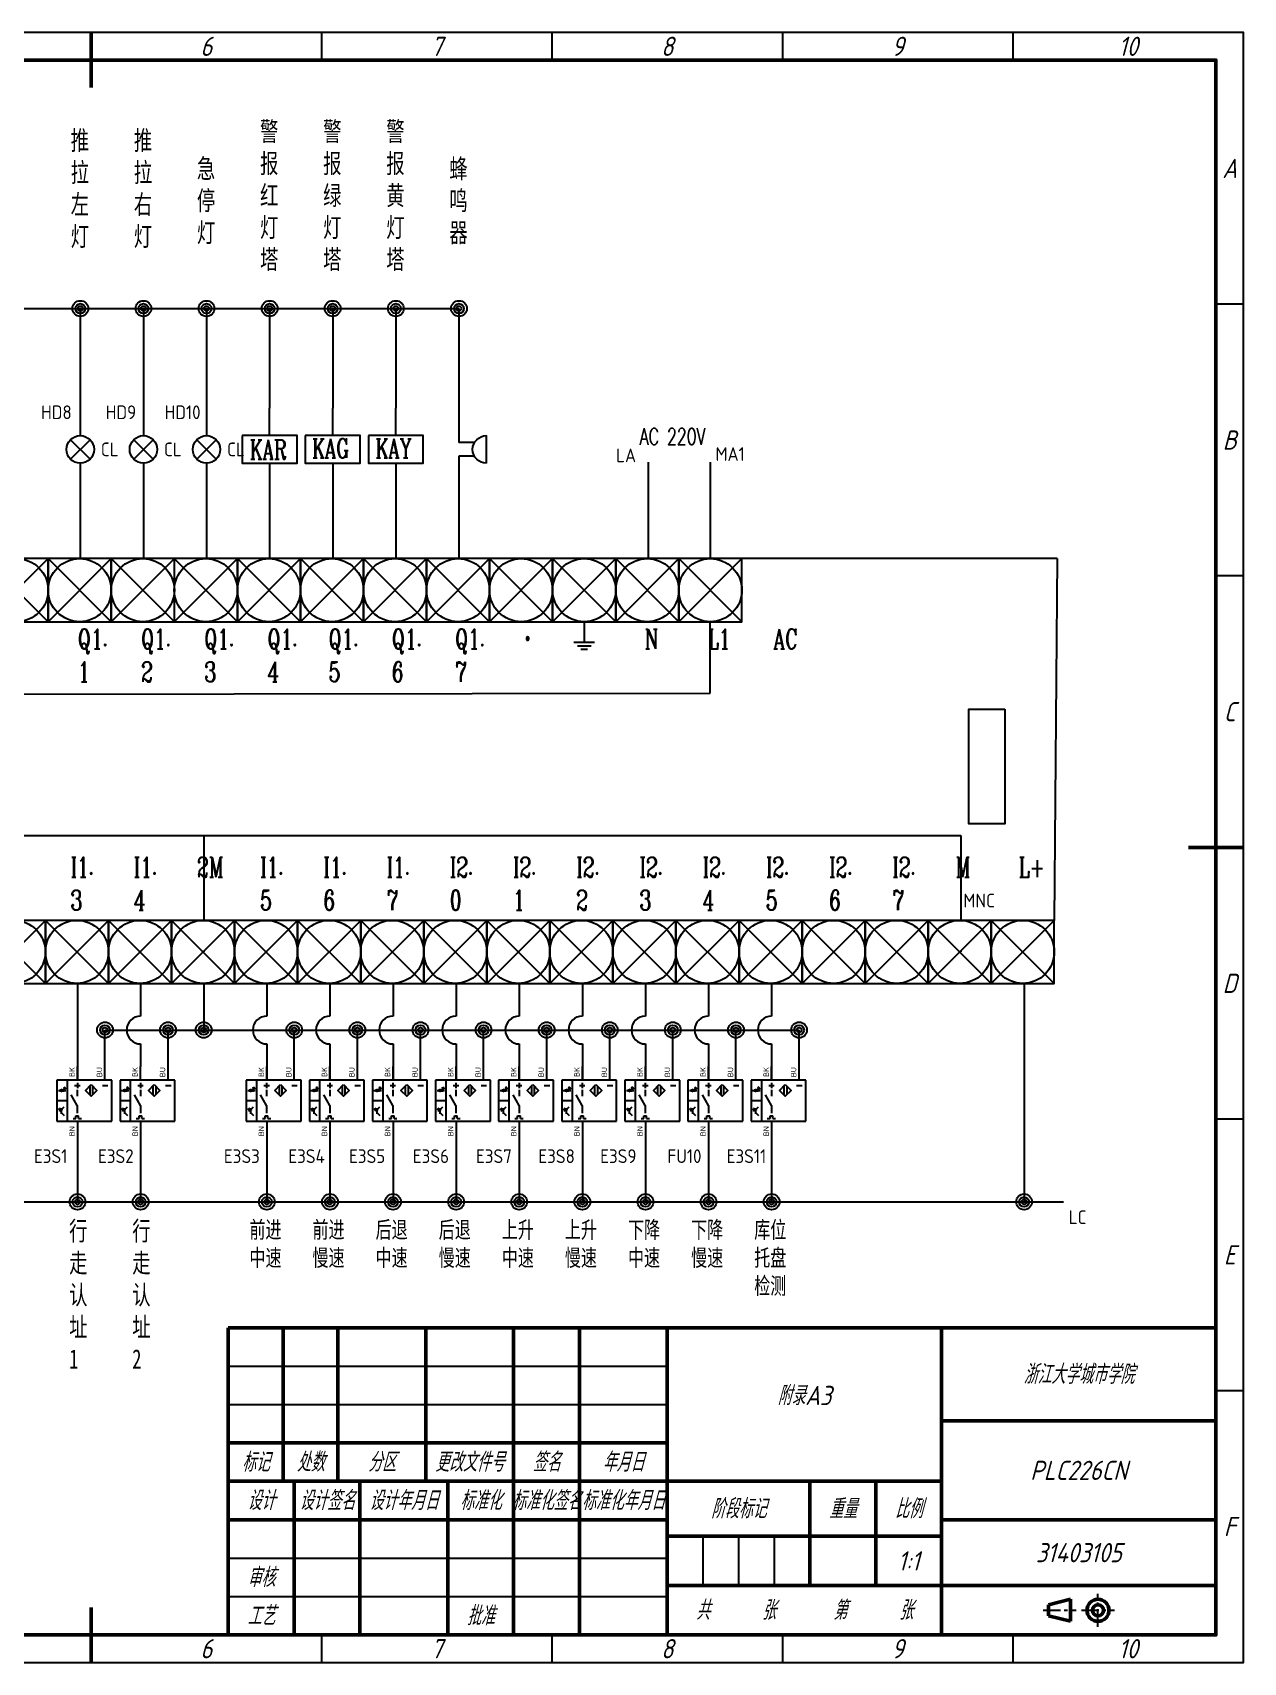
# Model space of a CAD drawing. Header units: millimetres. Extents: x -405 to 4399, y -1432 to 2273.
# Drawn here: x 716.3 to 937, y 439.5 to 736.5 of the extents above; entities that cross this region are included whole.
import ezdxf
from ezdxf.enums import TextEntityAlignment as Align

# ---------------------------------------------------------------- set-up
doc = ezdxf.new("R2010")
doc.units = ezdxf.units.MM
doc.linetypes.add('CENTER', pattern=[50.8, 31.75, -6.35, 6.35, -6.35])
doc.layers.get('0').update_dxf_attribs({"lineweight": 25})
for name, color, linetype in [('MISC', 2, 'Continuous'), ('SYMS', 7, 'Continuous'), ('TERMS', 4, 'Continuous'), ('YEL_14_THHN', 2, 'Continuous')]:
    doc.layers.add(name, color=color, linetype=linetype)
for name, color, linetype, lineweight in [('剖面线、重合断面轮廓线、表示平面的对角线、范围线及分界线、断裂处边界线', 4, 'Continuous', 25), ('剖面线、重合断面轮廓线、表示平面的对角线、范围线及分界线、断裂处边界线 @ 1', 4, 'Continuous', 25), ('文字', 254, 'Continuous', 25), ('表格图、流程图中主要表示线', 53, 'Continuous', 50), ('轴、对称中心、分度圆、孔系分布中心', 1, 'CENTER', 25), ('辅助线、网格线、投射线', 215, 'Continuous', 25)]:
    doc.layers.add(name, color=color, linetype=linetype, lineweight=lineweight)
doc.styles.add('GBeitc-35', font='gbeitc.shx', dxfattribs={"height": 3.5, "bigfont": 'gbcbig.shx'})
doc.styles.add('WD_IEC', font='ISOCP2.shx', dxfattribs={"width": 0.9, "height": 4, "bigfont": 'gbcbig.shx'})
doc.styles.add('字母', font='complex.shx', dxfattribs={"width": 0.7})
doc.styles.add('工程字', font='', dxfattribs={"width": 0.7})
doc.styles.get('工程字').set_extended_font_data('FangSong_GB2312')

# ---------------------------------------------------------------- blocks, each defined once
blk = doc.blocks.new('A3横向')
at = {"layer": '表格图、流程图中主要表示线'}
for p, q in [((210, 297), (210, 287)), ((420, 148.5), (410, 148.5)), ((210, 10), (210, 0))]:
    blk.add_line(p, q, dxfattribs=at)
blk.add_lwpolyline([(25, 292), (415, 292), (415, 5), (25, 5)], close=True, dxfattribs=at)
at = {"layer": '辅助线、网格线、投射线'}
for p, q in [((252, 297), (252, 292)), ((294, 297), (294, 292)), ((336, 297), (336, 292)), ((378, 297), (378, 292)), ((420, 247.5), (415, 247.5)), ((420, 198), (415, 198)), ((420, 99), (415, 99)), ((420, 49.5), (415, 49.5)), ((252, 5), (252, 0)), ((294, 5), (294, 0)), ((336, 5), (336, 0)), ((378, 5), (378, 0))]:
    blk.add_line(p, q, dxfattribs=at)
blk.add_lwpolyline([(0, 0), (420, 0), (420, 297), (0, 297)], close=True, dxfattribs=at)
at = {"layer": '文字', "char_height": 3.5, "attachment_point": 5, "style": 'GBeitc-35'}
for s, width, insert in [('6', 42, (231, 294.5)), ('7', 42, (273, 294.5)), ('8', 42, (315, 294.5)), ('9', 42, (357, 294.5)), ('10', 42, (399, 294.5)), ('A', 5, (417.5, 272.25)), ('B', 5, (417.5, 222.75)), ('C', 5, (417.5, 173.25)), ('D', 5, (417.5, 123.75)), ('E', 5, (417.5, 74.25)), ('F', 5, (417.5, 24.75)), ('6', 42, (231, 2.5)), ('7', 42, (273, 2.5)), ('8', 42, (315, 2.5)), ('9', 42, (357, 2.5)), ('10', 42, (399, 2.5))]:
    blk.add_mtext_dynamic_manual_height_columns(s, width=width, gutter_width=17.5, heights=[0], dxfattribs=dict(at, insert=insert))
at = {"layer": '文字', "style": 'GBeitc-35'}
blk.add_attdef('产品图号', text='', height=3.5, rotation=180, dxfattribs=at).set_placement((55, 286), align=Align.MIDDLE_CENTER)
blk = doc.blocks.new('WDDOT')
for radius in [0.72, 0.449, 0.223]:
    blk.add_circle((0, 0), radius)
blk = doc.blocks.new('*U126')
at = {"layer": '剖面线、重合断面轮廓线、表示平面的对角线、范围线及分界线、断裂处边界线'}
for p, q in [((-5.7456, 5.7456), (5.7456, -5.7456)), ((5.7456, 5.7456), (-5.7456, -5.7456))]:
    blk.add_line(p, q, dxfattribs=at)
blk.add_lwpolyline([(-5.7456, 5.7456), (-5.7456, -5.7456), (5.7456, -5.7456), (5.7456, 5.7456)], close=True, dxfattribs=at)
blk.add_circle((0, 0), 5.7456, dxfattribs=at)
blk = doc.blocks.new('*U127')
at = {"layer": '剖面线、重合断面轮廓线、表示平面的对角线、范围线及分界线、断裂处边界线', "color": 0, "linetype": 'ByBlock', "lineweight": -2, "transparency": 16777216}
for p in [(0, 0), (11.49, 0), (22.98, 0), (34.47, 0), (45.96, 0), (57.46, 0), (68.95, 0), (80.44, 0), (91.93, 0), (103.42, 0), (114.91, 0), (126.4, 0), (137.89, 0), (149.39, 0), (160.88, 0), (172.37, 0), (183.86, 0), (195.35, 0), (206.84, 0), (218.33, 0), (229.82, 0), (241.32, 0), (252.81, 0), (264.3, 0), (275.79, 0), (287.28, 0), (298.77, 0), (310.26, 0)]:
    blk.add_blockref('*U126', p, dxfattribs=at)
blk = doc.blocks.new('*U128')
at = {"layer": '剖面线、重合断面轮廓线、表示平面的对角线、范围线及分界线、断裂处边界线'}
for p, q in [((-5.7456, 5.7456), (5.7456, -5.7456)), ((5.7456, 5.7456), (-5.7456, -5.7456))]:
    blk.add_line(p, q, dxfattribs=at)
blk.add_lwpolyline([(-5.7456, 5.7456), (-5.7456, -5.7456), (5.7456, -5.7456), (5.7456, 5.7456)], close=True, dxfattribs=at)
blk.add_circle((0, 0), 5.7456, dxfattribs=at)
blk = doc.blocks.new('*U129')
at = {"layer": '剖面线、重合断面轮廓线、表示平面的对角线、范围线及分界线、断裂处边界线', "color": 0, "linetype": 'ByBlock', "lineweight": -2, "transparency": 16777216}
for p in [(0, 0), (11.49, 0), (22.98, 0), (34.47, 0), (45.96, 0), (57.46, 0), (68.95, 0), (80.44, 0), (91.93, 0), (103.42, 0), (114.91, 0), (126.4, 0), (137.89, 0), (149.39, 0), (160.88, 0), (172.37, 0), (183.86, 0), (195.35, 0), (206.84, 0), (218.33, 0), (229.82, 0), (241.32, 0), (252.81, 0)]:
    blk.add_blockref('*U128', p, dxfattribs=at)
blk = doc.blocks.new('VLT1C')
for p, q in [((0, 7.5), (0, 2.5)), ((-1.77, -1.77), (1.77, 1.77)), ((1.77, -1.77), (-1.77, 1.77)), ((0, -2.5), (0, -7.5))]:
    blk.add_line(p, q)
blk.add_circle((0, 0), 2.5)
at = {"style": 'WD_IEC'}
for tag, p in [('INST', (-5.5, 10.25)), ('LOC', (-5.5, 6.75)), ('TAG1', (-5.5, 3.25)), ('DESC1', (-5.5, -6.35)), ('DESC2', (-5.5, -9.85)), ('DESC3', (-5.5, -13.35))]:
    blk.add_attdef(tag, text='', height=2.5, dxfattribs=at).set_placement(p, align=Align.RIGHT)
blk.add_attdef('TERM01', text='', height=2, rotation=90, dxfattribs=at).set_placement((-1, 7.5), align=Align.RIGHT)
at = {"style": 'WD_IEC', "flags": 1}
for tag, p, height in [('X2TERM01', (0, 7.5), 0.32), ('X4LINK', (-3, 0), 0.32), ('X1LINK', (3, 0), 0.32), ('ASSYCODE', (1, -4), 1), ('FAMILY', (1, -5.5), 1), ('X8TERM02', (0, -7.5), 0.32), ('CATDESC', (1, -7), 1)]:
    blk.add_attdef(tag, p, '', height=height, dxfattribs=at)
at = {"style": 'WD_IEC', "flags": 9}
for tag, p in [('MFG', (-6, -0.25)), ('CAT', (-6, -2.75))]:
    blk.add_attdef(tag, text='', height=1.5, dxfattribs=at).set_placement(p, align=Align.RIGHT)
at = {"style": 'WD_IEC'}
blk.add_attdef('TERM02', (-1, -7.5), '', height=2, rotation=90, dxfattribs=at)
at = {"lineweight": 13, "style": 'WD_IEC'}
blk.add_attdef('COLOR', text='', height=2.5, dxfattribs=at).set_placement((3.75, 0), align=Align.MIDDLE_LEFT)
at = {"lineweight": 15, "style": 'WD_IEC'}
for tag, p in [('XREF', (-5.5, -18)), ('WDTAGALT', (-5.5, -21))]:
    blk.add_attdef(tag, text='', height=2.5, dxfattribs=at).set_placement(p, align=Align.RIGHT)
blk = doc.blocks.new('VAN1Z')
for p, q in [((-10, -5), (-10, 5)), ((-5.67, 2.5), (0, 2.5)), ((-5.67, -2.5), (0, -2.5))]:
    blk.add_line(p, q)
blk.add_arc((-10, 0), 5, 270, 90)
at = {"style": 'WD_IEC'}
for tag, height, p in [('INST', 2.5, (-11.5, 11.5)), ('TAG1', 2.5, (-11.5, 4.5)), ('LOC', 2.5, (-11.5, 8)), ('TERM02', 2, (0, -1.5)), ('TERM01', 2, (0, 3.5)), ('DESC1', 2.5, (-11.5, -6.85)), ('DESC3', 2.5, (-11.5, -13.85)), ('DESC2', 2.5, (-11.5, -10.35)), ('XREF', 2.5, (-11.5, -18.85))]:
    blk.add_attdef(tag, text='', height=height, dxfattribs=at).set_placement(p, align=Align.RIGHT)
at = {"style": 'WD_IEC', "flags": 9}
for tag, p in [('MFG', (-11, 1)), ('CAT', (-11, -1.5))]:
    blk.add_attdef(tag, text='', height=1.5, dxfattribs=at).set_placement(p, align=Align.RIGHT)
at = {"style": 'WD_IEC', "flags": 1}
for tag, p, height in [('X2TERM01', (0, 2.5), 0.32), ('ASSYCODE', (-4, -4), 1), ('FAMILY', (-4, -5.5), 1), ('X8TERM02', (0, -2.5), 0.32), ('CATDESC', (-4, -7), 1)]:
    blk.add_attdef(tag, p, '', height=height, dxfattribs=at)
blk = doc.blocks.new('VCR1')
for p, q in [((0, 2.5), (0, 7.5)), ((0, -2.5), (0, -7.5))]:
    blk.add_line(p, q)
blk.add_lwpolyline([(-5, 2.5), (-5, -2.5), (5, -2.5), (5, 2.5)], close=True)
at = {"style": 'WD_IEC'}
for tag, p in [('INST', (-5.25, 11.5)), ('LOC', (-5.25, 8)), ('TAG1', (3.44, -1.17)), ('DESC1', (-5.25, -6.85)), ('DESC2', (-5.25, -10.35)), ('DESC3', (-5.25, -13.85))]:
    blk.add_attdef(tag, text='', height=2.5, dxfattribs=at).set_placement(p, align=Align.RIGHT)
blk.add_attdef('TERM01', text='', height=2, rotation=90, dxfattribs=at).set_placement((-1, 7.5), align=Align.RIGHT)
at = {"style": 'WD_IEC', "flags": 1}
for tag, p, height in [('X2TERM01', (0, 7.5), 0.32), ('X4LINK', (-5, 0), 0.32), ('X1LINK', (5, 0), 0.32), ('ASSYCODE', (1, -4), 1), ('FAMILY', (1, -5.5), 1), ('X8TERM02', (0, -7.5), 0.32), ('CATDESC', (1, -7), 1)]:
    blk.add_attdef(tag, p, '', height=height, dxfattribs=at)
at = {"style": 'WD_IEC', "flags": 9}
for tag, p in [('MFG', (-6, 1)), ('CAT', (-6, -1.5))]:
    blk.add_attdef(tag, text='', height=1.5, dxfattribs=at).set_placement(p, align=Align.RIGHT)
at = {"style": 'WD_IEC'}
blk.add_attdef('TERM02', (-1, -7.5), '', height=2, rotation=90, dxfattribs=at)
at = {"lineweight": 9, "style": 'WD_IEC'}
for tag, p in [('NO', (-5.5, -16.5)), ('NC', (-5.5, -20))]:
    blk.add_attdef(tag, text='', height=2.5, dxfattribs=at).set_placement(p, align=Align.TOP_RIGHT)
for tag, p in [('XREFNO', (-4, -16.5)), ('XREFNC', (-4, -20))]:
    blk.add_attdef(tag, text='', height=2.5, dxfattribs=at).set_placement(p, align=Align.TOP_LEFT)
blk = doc.blocks.new('VPE11B24')
for p, q in [((0, 7.5), (0, 12.5)), ((10, 7.5), (10, 12.5)), ((2.5, 7.5), (-7.5, 7.5)), ((-7.5, 7.5), (-7.5, -7.5)), ((-3.75, 7.5), (-3.75, -7.5)), ((-0.06, 6.49), (-0.06, 4.49)), ((12.5, 7.5), (2.5, 7.5)), ((12.5, -7.5), (12.5, 7.5)), ((-6.94, 3.72), (-4.24, 3.72)), ((-6.04, 4.17), (-5.14, 3.72)), ((-6.04, 3.26), (-6.04, 4.17)), ((-5.14, 3.72), (-6.04, 3.26)), ((-4.92, 4.61), (-5.25, 4.27)), ((-5.14, 3.26), (-5.14, 4.17)), ((-4.58, 4.94), (-5.03, 4.72)), ((-5.03, 4.72), (-4.81, 4.5)), ((-4.58, 4.27), (-4.92, 3.94)), ((-4.81, 4.5), (-4.58, 4.94)), ((-4.25, 4.61), (-4.69, 4.38)), ((-4.69, 4.38), (-4.47, 4.16)), ((-4.47, 4.16), (-4.25, 4.61)), ((-0.07, -1.81), (-2.26, 2.13)), ((-1.06, 5.49), (0.94, 5.49)), ((-0.07, 3.92), (-0.07, 1.69)), ((4.45, 5.31), (4.45, 2.18)), ((5.49, 5.31), (5.49, 2.18)), ((9.09, 5.49), (11.09, 5.49)), ((-7.5, 0), (-3.75, 0)), ((-6.57, -3.37), (-6.91, -3.03)), ((-6.46, -3.26), (-6.69, -3.48)), ((-6.69, -3.48), (-6.24, -3.7)), ((-6.24, -3.03), (-6.57, -2.7)), ((-6.24, -3.7), (-6.46, -3.26)), ((-6.13, -2.92), (-6.35, -3.14)), ((-6.35, -3.14), (-5.9, -3.37)), ((-5.9, -3.37), (-6.13, -2.92)), ((-5.91, -3.36), (-4.81, -2.27)), ((-5.91, -2.8), (-5.91, -4.77)), ((-5.68, -2.92), (-5.91, -3.36)), ((-5.91, -3.36), (-5.46, -3.14)), ((-5.91, -4.29), (-4.81, -5.38)), ((-0.58, -6.56), (-0.58, -5.56)), ((-0.58, -5.56), (0.42, -5.56)), ((-0.07, -1.81), (-0.07, -4.53)), ((0.42, -6.56), (0.42, -5.56)), ((-7.5, -7.5), (12.5, -7.5)), ((-1.58, -6.56), (-0.58, -6.56)), ((0, -7.5), (0, -12.5)), ((0.42, -6.56), (1.42, -6.56))]:
    blk.add_line(p, q)
blk.add_lwpolyline([(4.97, 5.83), (7.06, 3.74), (4.97, 1.65), (2.88, 3.74)], close=True)
for points in [[(-5.03, 4.72), (-4.81, 4.5), (-4.58, 4.94)], [(-4.69, 4.38), (-4.47, 4.16), (-4.25, 4.61)], [(-6.46, -3.26), (-6.69, -3.48), (-6.24, -3.7)], [(-6.13, -2.92), (-6.35, -3.14), (-5.9, -3.37)], [(-5.46, -3.14), (-5.68, -2.92), (-5.91, -3.36)]]:
    blk.add_solid(points)
at = {"style": 'WD_IEC'}
for tag, height, p in [('INST', 2.7, (-9.25, 12)), ('LOC', 2.7, (-9.25, 8)), ('XREF', 2.5, (-9.25, -1.35)), ('TAG1', 2.5, (-9.25, 3.25)), ('DESC1', 2.7, (-9.25, -5.2)), ('DESC3', 2.7, (-9.25, -13.2)), ('DESC2', 2.7, (-9.25, -9.2))]:
    blk.add_attdef(tag, text='', height=height, dxfattribs=at).set_placement(p, align=Align.RIGHT)
for tag, p in [('TERM01', (-1, 12.23)), ('TERM02', (9, 12.23))]:
    blk.add_attdef(tag, text='', height=2, rotation=90, dxfattribs=at).set_placement(p, align=Align.RIGHT)
at = {"style": 'WD_IEC', "flags": 1}
for tag, p, height in [('X2TERM01', (0, 12.5), 0.32), ('X2TERM02', (10, 12.5), 0.32), ('MFG', (13.32, 6.13), 1.5), ('X4LINK', (-7.5, 0), 0.32), ('X1LINK', (12.5, 0), 0.32), ('CAT', (13.32, 3.63), 1.5), ('ASSYCODE', (13.5, -4.57), 1), ('FAMILY', (13.5, -6.07), 1), ('CATDESC', (13.5, -7.57), 1), ('X8TERM03', (0, -12.5), 0.32)]:
    blk.add_attdef(tag, p, '', height=height, dxfattribs=at)
at = {"style": 'WD_IEC'}
blk.add_attdef('TERM03', (-1, -12.96), '', height=2, rotation=90, dxfattribs=at)
blk = doc.blocks.new('*U143')
at = {"layer": 'YEL_14_THHN'}
blk.add_line((0, -3.31), (0, 3.31), dxfattribs=at)
blk = doc.blocks.new('*U144')
at = {"layer": '剖面线、重合断面轮廓线、表示平面的对角线、范围线及分界线、断裂处边界线', "color": 0, "linetype": 'ByBlock', "lineweight": -2, "transparency": 16777216}
for p in [(-11.5, 0), (0, 0)]:
    blk.add_blockref('*U143', p, dxfattribs=at)

msp = doc.modelspace()

# ---------------------------------------------------------------- linework, layer by layer
for p, q in [((816.87, 629.15), (816.87, 625.4)), ((814.99, 625.4), (818.74, 625.4)), ((815.62, 624.78), (818.12, 624.78)), ((816.24, 624.15), (817.49, 624.15))]:
    msp.add_line(p, q)
at = {"layer": 'YEL_14_THHN'}
for p, q in [((598.54, 686.21), (794.04, 686.21)), ((725.04, 686.21), (725.04, 668.05)), ((736.54, 686.21), (736.54, 668.05)), ((748.04, 686.21), (748.04, 668.05)), ((759.54, 686.21), (759.54, 668.05)), ((771.04, 686.21), (771.04, 668.05)), ((782.54, 686.21), (782.54, 668.05)), ((794.04, 686.21), (794.04, 661.8)), ((794.04, 659.3), (794.04, 640.64)), ((828.54, 658.21), (828.54, 640.64)), ((839.85, 658.21), (839.85, 640.64)), ((725.04, 653.05), (725.04, 640.64)), ((736.54, 653.05), (736.54, 640.64)), ((748.04, 653.05), (748.04, 640.64)), ((759.54, 653.05), (759.54, 640.64)), ((771.04, 653.05), (771.04, 640.64)), ((782.54, 653.05), (782.54, 640.64)), ((839.85, 616.1), (839.85, 629.15)), ((587.04, 615.8), (839.85, 616.1)), ((586.53, 590.18), (885.53, 590.18)), ((747.53, 590.18), (747.53, 574.72)), ((885.53, 590.18), (885.53, 574.72)), ((747.53, 569.1), (747.53, 568.98)), ((885.53, 569.21), (885.53, 568.98)), ((724.53, 563.23), (724.53, 545.62)), ((736.03, 563.23), (736.03, 557.28)), ((747.53, 563.23), (747.53, 554.74)), ((759.03, 563.23), (759.03, 557.28)), ((770.53, 563.23), (770.53, 557.28)), ((782.03, 563.23), (782.03, 557.28)), ((793.53, 563.23), (793.53, 557.28)), ((805.03, 563.23), (805.03, 557.28)), ((816.53, 563.23), (816.53, 557.28)), ((828.03, 563.23), (828.03, 557.28)), ((839.53, 563.23), (839.53, 557.28)), ((851.03, 563.23), (851.03, 557.28)), ((897.03, 563.23), (897.03, 523.42)), ((729.53, 554.74), (856.03, 554.74)), ((764.03, 548.12), (764.03, 554.74)), ((775.53, 548.12), (775.53, 554.74)), ((787.03, 548.12), (787.03, 554.74)), ((798.53, 548.12), (798.53, 554.74)), ((810.03, 548.12), (810.03, 554.74)), ((821.53, 548.12), (821.53, 554.74)), ((833.03, 548.12), (833.03, 554.74)), ((844.53, 548.12), (844.53, 554.74)), ((856.03, 548.12), (856.03, 554.74)), ((856.03, 548.18), (856.03, 554.74)), ((856.03, 548.25), (856.03, 554.74)), ((736.03, 552.2), (736.03, 548.12)), ((759.03, 552.2), (759.03, 545.62)), ((770.53, 552.2), (770.53, 545.62)), ((782.03, 552.2), (782.03, 545.62)), ((793.53, 552.2), (793.53, 545.62)), ((805.03, 552.2), (805.03, 545.62)), ((816.53, 552.2), (816.53, 545.62)), ((828.03, 552.2), (828.03, 545.62)), ((839.53, 552.2), (839.53, 545.62)), ((851.03, 552.2), (851.03, 545.62)), ((724.53, 538.12), (724.53, 523.42)), ((759.03, 538.12), (759.03, 523.42)), ((770.53, 538.12), (770.53, 523.42)), ((782.03, 538.12), (782.03, 523.42)), ((793.53, 538.12), (793.53, 523.42)), ((805.03, 538.12), (805.03, 523.42)), ((816.53, 538.12), (816.53, 523.42)), ((828.03, 538.12), (828.03, 523.42)), ((839.53, 538.12), (839.53, 523.42)), ((851.03, 538.12), (851.03, 523.42)), ((736.03, 535.62), (736.03, 523.42)), ((598.03, 523.42), (904.2, 523.42))]:
    msp.add_line(p, q, dxfattribs=at)
for centre in [(736.03, 554.74), (759.03, 554.74), (770.53, 554.74), (782.03, 554.74), (793.53, 554.74), (805.03, 554.74), (816.53, 554.74), (828.03, 554.74), (839.53, 554.74), (851.03, 554.74)]:
    msp.add_arc(centre, 2.54, 90, 270, dxfattribs=at)
at = {"layer": '剖面线、重合断面轮廓线、表示平面的对角线、范围线及分界线、断裂处边界线'}
for q in [(845.6, 640.64), (902.54, 574.72)]:
    msp.add_line((903.05, 640.64), q, dxfattribs=at)
at = {"layer": '剖面线、重合断面轮廓线、表示平面的对角线、范围线及分界线、断裂处边界线', "color": 3}
msp.add_lwpolyline([(893.5, 613.18), (893.51, 592.3), (886.97, 592.3), (886.95, 613.18)], close=True, dxfattribs=at)
at = {"layer": '表格图、流程图中主要表示线'}
for p, q in [((752, 444.5), (752, 500.5)), ((752, 500.5), (932, 500.5)), ((762, 500.5), (762, 472.5)), ((772, 500.5), (772, 472.5)), ((788, 500.5), (788, 472.5)), ((804, 500.5), (804, 444.5)), ((816, 444.5), (816, 500.5)), ((832, 500.5), (832, 444.5)), ((882, 444.5), (882, 500.5)), ((932, 483.5), (882, 483.5)), ((752, 479.5), (832, 479.5)), ((752, 472.5), (882, 472.5)), ((764, 444.5), (764, 472.5)), ((776, 444.5), (776, 472.5)), ((792, 472.5), (792, 444.5)), ((858, 453.5), (858, 472.5)), ((870, 453.5), (870, 472.5)), ((752, 465.5), (832, 465.5)), ((932, 465.5), (882, 465.5)), ((882, 462.5), (832, 462.5)), ((932, 453.5), (832, 453.5)), ((901.5, 450), (905.5, 451)), ((901.5, 448), (901.5, 450)), ((905.5, 451), (905.5, 447)), ((901.5, 448), (905.5, 447))]:
    msp.add_line(p, q, dxfattribs=at)
for radius in [2, 1]:
    msp.add_circle((910.5, 449), radius, dxfattribs=at)
at = {"layer": '轴、对称中心、分度圆、孔系分布中心', "ltscale": 0.1}
for p, q in [((910.5, 446), (910.5, 452)), ((900.5, 449), (906.5, 449)), ((907.5, 449), (913.5, 449))]:
    msp.add_line(p, q, dxfattribs=at)
at = {"layer": '辅助线、网格线、投射线'}
for p, q in [((752, 493.5), (832, 493.5)), ((752, 486.5), (832, 486.5)), ((838.5, 462.5), (838.5, 453.5)), ((845, 462.5), (845, 453.5)), ((851.5, 462.5), (851.5, 453.5)), ((752, 458.5), (832, 458.5)), ((752, 451.5), (832, 451.5))]:
    msp.add_line(p, q, dxfattribs=at)

# ---------------------------------------------------------------- block references
at = {"layer": 'SYMS'}
for name, p, xscale, yscale, zscale in [('WDDOT', (725.04, 686.21), 2, 2, 2), ('WDDOT', (736.54, 686.21), 2, 2, 2), ('WDDOT', (748.04, 686.21), 2, 2, 2), ('WDDOT', (759.54, 686.21), 2, 2, 2), ('WDDOT', (771.04, 686.21), 2, 2, 2), ('WDDOT', (782.54, 686.21), 2, 2, 2), ('WDDOT', (794.04, 686.21), 2, 2, 2), ('VAN1Z', (794.04, 660.55), -0.5, 0.5, 0.5), ('WDDOT', (729.53, 554.74), 2, 2, 2), ('WDDOT', (741.03, 554.74), 2, 2, 2), ('WDDOT', (747.53, 554.74), 2, 2, 2), ('WDDOT', (764.03, 554.74), 2, 2, 2), ('WDDOT', (775.53, 554.74), 2, 2, 2), ('WDDOT', (787.03, 554.74), 2, 2, 2), ('WDDOT', (798.53, 554.74), 2, 2, 2), ('WDDOT', (810.03, 554.74), 2, 2, 2), ('WDDOT', (821.53, 554.74), 2, 2, 2), ('WDDOT', (833.03, 554.74), 2, 2, 2), ('WDDOT', (844.53, 554.74), 2, 2, 2), ('WDDOT', (856.03, 554.74), 2, 2, 2), ('WDDOT', (724.53, 523.42), 2, 2, 2), ('WDDOT', (736.03, 523.42), 2, 2, 2), ('WDDOT', (759.03, 523.42), 2, 2, 2), ('WDDOT', (770.53, 523.42), 2, 2, 2), ('WDDOT', (782.03, 523.42), 2, 2, 2), ('WDDOT', (793.53, 523.42), 2, 2, 2), ('WDDOT', (805.03, 523.42), 2, 2, 2), ('WDDOT', (816.53, 523.42), 2, 2, 2), ('WDDOT', (828.03, 523.42), 2, 2, 2), ('WDDOT', (839.53, 523.42), 2, 2, 2), ('WDDOT', (851.03, 523.42), 2, 2, 2), ('WDDOT', (897.03, 523.42), 2, 2, 2)]:
    msp.add_blockref(name, p, dxfattribs=dict(at, xscale=xscale, yscale=yscale, zscale=zscale))
ref = msp.add_blockref('VLT1C', (725.04, 660.55), dxfattribs=at)
ref.add_attrib('COLOR', 'CL', dxfattribs={"layer": 'MISC', "lineweight": 13, "height": 2.5, "style": 'WD_IEC'}).set_placement((728.79, 660.55), align=Align.MIDDLE_LEFT)
ref = msp.add_blockref('VLT1C', (736.54, 660.55), dxfattribs=at)
ref.add_attrib('COLOR', 'CL', dxfattribs={"layer": 'MISC', "lineweight": 13, "height": 2.5, "style": 'WD_IEC'}).set_placement((740.29, 660.55), align=Align.MIDDLE_LEFT)
ref = msp.add_blockref('VLT1C', (748.04, 660.55), dxfattribs=at)
ref.add_attrib('COLOR', 'CL', dxfattribs={"layer": 'MISC', "lineweight": 13, "height": 2.5, "style": 'WD_IEC'}).set_placement((751.79, 660.55), align=Align.MIDDLE_LEFT)
for p in [(759.54, 660.55), (771.04, 660.55), (782.54, 660.55)]:
    msp.add_blockref('VCR1', p, dxfattribs=at)
ref = msp.add_blockref('VPE11B24', (724.53, 541.87), dxfattribs=dict(at, xscale=0.5, yscale=0.5, zscale=0.5))
ref.add_attrib('TERM02', 'BU', dxfattribs={"layer": 'TERMS', "height": 1, "rotation": 90, "style": 'WD_IEC'}).set_placement((729.03, 547.98), align=Align.RIGHT)
ref.add_attrib('TERM01', 'BK', dxfattribs={"layer": 'TERMS', "height": 1, "rotation": 90, "style": 'WD_IEC'}).set_placement((724.03, 547.98), align=Align.RIGHT)
ref.add_attrib('TERM03', 'BN', (724.03, 535.39), dxfattribs={"layer": 'TERMS', "height": 1, "rotation": 90, "style": 'WD_IEC'})
ref = msp.add_blockref('VPE11B24', (736.03, 541.87), dxfattribs=dict(at, xscale=0.5, yscale=0.5, zscale=0.5))
ref.add_attrib('TERM02', 'BU', dxfattribs={"layer": 'TERMS', "height": 1, "rotation": 90, "style": 'WD_IEC'}).set_placement((740.53, 547.98), align=Align.RIGHT)
ref.add_attrib('TERM01', 'BK', dxfattribs={"layer": 'TERMS', "height": 1, "rotation": 90, "style": 'WD_IEC'}).set_placement((735.53, 547.98), align=Align.RIGHT)
ref.add_attrib('TERM03', 'BN', (735.53, 535.39), dxfattribs={"layer": 'TERMS', "height": 1, "rotation": 90, "style": 'WD_IEC'})
ref = msp.add_blockref('VPE11B24', (759.03, 541.87), dxfattribs=dict(at, xscale=0.5, yscale=0.5, zscale=0.5))
ref.add_attrib('TERM02', 'BU', dxfattribs={"layer": 'TERMS', "height": 1, "rotation": 90, "style": 'WD_IEC'}).set_placement((763.53, 547.98), align=Align.RIGHT)
ref.add_attrib('TERM01', 'BK', dxfattribs={"layer": 'TERMS', "height": 1, "rotation": 90, "style": 'WD_IEC'}).set_placement((758.53, 547.98), align=Align.RIGHT)
ref.add_attrib('TERM03', 'BN', (758.53, 535.39), dxfattribs={"layer": 'TERMS', "height": 1, "rotation": 90, "style": 'WD_IEC'})
ref = msp.add_blockref('VPE11B24', (770.53, 541.87), dxfattribs=dict(at, xscale=0.5, yscale=0.5, zscale=0.5))
ref.add_attrib('TERM02', 'BU', dxfattribs={"layer": 'TERMS', "height": 1, "rotation": 90, "style": 'WD_IEC'}).set_placement((775.03, 547.98), align=Align.RIGHT)
ref.add_attrib('TERM01', 'BK', dxfattribs={"layer": 'TERMS', "height": 1, "rotation": 90, "style": 'WD_IEC'}).set_placement((770.03, 547.98), align=Align.RIGHT)
ref.add_attrib('TERM03', 'BN', (770.03, 535.39), dxfattribs={"layer": 'TERMS', "height": 1, "rotation": 90, "style": 'WD_IEC'})
ref = msp.add_blockref('VPE11B24', (782.03, 541.87), dxfattribs=dict(at, xscale=0.5, yscale=0.5, zscale=0.5))
ref.add_attrib('TERM02', 'BU', dxfattribs={"layer": 'TERMS', "height": 1, "rotation": 90, "style": 'WD_IEC'}).set_placement((786.53, 547.98), align=Align.RIGHT)
ref.add_attrib('TERM01', 'BK', dxfattribs={"layer": 'TERMS', "height": 1, "rotation": 90, "style": 'WD_IEC'}).set_placement((781.53, 547.98), align=Align.RIGHT)
ref.add_attrib('TERM03', 'BN', (781.53, 535.39), dxfattribs={"layer": 'TERMS', "height": 1, "rotation": 90, "style": 'WD_IEC'})
ref = msp.add_blockref('VPE11B24', (793.53, 541.87), dxfattribs=dict(at, xscale=0.5, yscale=0.5, zscale=0.5))
ref.add_attrib('TERM02', 'BU', dxfattribs={"layer": 'TERMS', "height": 1, "rotation": 90, "style": 'WD_IEC'}).set_placement((798.03, 547.98), align=Align.RIGHT)
ref.add_attrib('TERM01', 'BK', dxfattribs={"layer": 'TERMS', "height": 1, "rotation": 90, "style": 'WD_IEC'}).set_placement((793.03, 547.98), align=Align.RIGHT)
ref.add_attrib('TERM03', 'BN', (793.03, 535.39), dxfattribs={"layer": 'TERMS', "height": 1, "rotation": 90, "style": 'WD_IEC'})
ref = msp.add_blockref('VPE11B24', (805.03, 541.87), dxfattribs=dict(at, xscale=0.5, yscale=0.5, zscale=0.5))
ref.add_attrib('TERM02', 'BU', dxfattribs={"layer": 'TERMS', "height": 1, "rotation": 90, "style": 'WD_IEC'}).set_placement((809.53, 547.98), align=Align.RIGHT)
ref.add_attrib('TERM01', 'BK', dxfattribs={"layer": 'TERMS', "height": 1, "rotation": 90, "style": 'WD_IEC'}).set_placement((804.53, 547.98), align=Align.RIGHT)
ref.add_attrib('TERM03', 'BN', (804.53, 535.39), dxfattribs={"layer": 'TERMS', "height": 1, "rotation": 90, "style": 'WD_IEC'})
ref = msp.add_blockref('VPE11B24', (816.53, 541.87), dxfattribs=dict(at, xscale=0.5, yscale=0.5, zscale=0.5))
ref.add_attrib('TERM02', 'BU', dxfattribs={"layer": 'TERMS', "height": 1, "rotation": 90, "style": 'WD_IEC'}).set_placement((821.03, 547.98), align=Align.RIGHT)
ref.add_attrib('TERM01', 'BK', dxfattribs={"layer": 'TERMS', "height": 1, "rotation": 90, "style": 'WD_IEC'}).set_placement((816.03, 547.98), align=Align.RIGHT)
ref.add_attrib('TERM03', 'BN', (816.03, 535.39), dxfattribs={"layer": 'TERMS', "height": 1, "rotation": 90, "style": 'WD_IEC'})
ref = msp.add_blockref('VPE11B24', (828.03, 541.87), dxfattribs=dict(at, xscale=0.5, yscale=0.5, zscale=0.5))
ref.add_attrib('TERM02', 'BU', dxfattribs={"layer": 'TERMS', "height": 1, "rotation": 90, "style": 'WD_IEC'}).set_placement((832.53, 547.98), align=Align.RIGHT)
ref.add_attrib('TERM01', 'BK', dxfattribs={"layer": 'TERMS', "height": 1, "rotation": 90, "style": 'WD_IEC'}).set_placement((827.53, 547.98), align=Align.RIGHT)
ref.add_attrib('TERM03', 'BN', (827.53, 535.39), dxfattribs={"layer": 'TERMS', "height": 1, "rotation": 90, "style": 'WD_IEC'})
ref = msp.add_blockref('VPE11B24', (839.53, 541.87), dxfattribs=dict(at, xscale=0.5, yscale=0.5, zscale=0.5))
ref.add_attrib('TERM02', 'BU', dxfattribs={"layer": 'TERMS', "height": 1, "rotation": 90, "style": 'WD_IEC'}).set_placement((844.03, 547.98), align=Align.RIGHT)
ref.add_attrib('TERM01', 'BK', dxfattribs={"layer": 'TERMS', "height": 1, "rotation": 90, "style": 'WD_IEC'}).set_placement((839.03, 547.98), align=Align.RIGHT)
ref.add_attrib('TERM03', 'BN', (839.03, 535.39), dxfattribs={"layer": 'TERMS', "height": 1, "rotation": 90, "style": 'WD_IEC'})
ref = msp.add_blockref('VPE11B24', (851.03, 541.87), dxfattribs=dict(at, xscale=0.5, yscale=0.5, zscale=0.5))
ref.add_attrib('TERM02', 'BU', dxfattribs={"layer": 'TERMS', "height": 1, "rotation": 90, "style": 'WD_IEC'}).set_placement((855.53, 547.98), align=Align.RIGHT)
ref.add_attrib('TERM01', 'BK', dxfattribs={"layer": 'TERMS', "height": 1, "rotation": 90, "style": 'WD_IEC'}).set_placement((850.53, 547.98), align=Align.RIGHT)
ref.add_attrib('TERM03', 'BN', (850.53, 535.39), dxfattribs={"layer": 'TERMS', "height": 1, "rotation": 90, "style": 'WD_IEC'})
at = {"layer": '剖面线、重合断面轮廓线、表示平面的对角线、范围线及分界线、断裂处边界线'}
for name, p in [('A3横向', (517, 439.5)), ('*U129', (587.04, 634.9)), ('*U127', (586.53, 568.98)), ('*U144', (741.03, 551.43))]:
    msp.add_blockref(name, p, dxfattribs=at)

# ---------------------------------------------------------------- texts
at = {"color": 61, "true_color": 0xdbf566, "style": 'WD_IEC'}
for tag, p in [('HD8', (723.48, 666.06)), ('HD9', (735.22, 666.06)), ('HD10', (746.96, 666.06)), ('LA', (826.32, 658.21)), ('MA1', (846.13, 658.45)), ('MNC', (891.71, 577.08)), ('E3S1', (722.68, 530.5)), ('E3S2', (734.76, 530.5)), ('E3S3', (757.75, 530.5)), ('E3S4', (769.6, 530.5)), ('E3S5', (780.61, 530.5)), ('E3S6', (792.23, 530.5)), ('E3S7', (803.68, 530.5)), ('E3S8', (815.17, 530.5)), ('E3S9', (826.4, 530.5)), ('FU10', (838.24, 530.5)), ('E3S11', (850.04, 530.5)), ('LC', (908.4, 519.37))]:
    msp.add_attdef(tag, text='F', height=2.5, dxfattribs=at).set_placement(p, align=Align.RIGHT)
at = {"layer": '剖面线、重合断面轮廓线、表示平面的对角线、范围线及分界线、断裂处边界线', "char_height": 3.5, "attachment_point": 1, "style": '字母'}
for s, insert in [('KAG', (767.25, 662.5)), ('KAY', (778.82, 662.5)), ('KAR', (755.9, 662.29))]:
    msp.add_mtext_dynamic_manual_height_columns(s, width=9.1446, gutter_width=17.5, heights=[0], dxfattribs=dict(at, insert=insert))
at = {"layer": '剖面线、重合断面轮廓线、表示平面的对角线、范围线及分界线、断裂处边界线 @ 1', "attachment_point": 1}
for s, width, insert, char_height, style in [('{\\fSimSun|b0|i0|c134|p2;推拉左\\P灯}', 4.5131, (723.29, 718.62), 3.5, '工程字'), ('{\\fSimSun|b0|i0|c134|p2;推拉右灯}', 4.5131, (734.79, 718.62), 3.5, '工程字'), ('{\\fSimSun|b0|i0|c134|p2;警报红灯塔}', 4.5131, (757.79, 720.25), 3.5, '工程字'), ('{\\fSimSun|b0|i0|c134|p2;警报绿灯塔}', 4.5131, (769.29, 720.25), 3.5, '工程字'), ('{\\fSimSun|b0|i0|c134|p2;警报黄灯塔}', 4.5131, (780.79, 720.25), 3.5, '工程字'), ('{\\fSimSun|b0|i0|c134|p2;急停灯}', 4.5131, (746.29, 713.48), 3.5, '工程字'), ('{\\fSimSun|b0|i0|c134|p2;蜂鸣器}', 4.5131, (792.29, 713.48), 3.5, '工程字'), ('AC 220V', 16.9766, (827, 664.4), 3, '字母'), ('Q1.  1', 2.5, (724.59, 627.81), 3.6, '字母'), ('Q1.  2', 2.5, (736.11, 627.81), 3.6, '字母'), ('Q1.  3', 2.5, (747.63, 627.81), 3.6, '字母'), ('Q1.  4', 2.5, (759.15, 627.81), 3.6, '字母'), ('Q1.  5', 2.5, (770.29, 627.81), 3.6, '字母'), ('Q1.  6', 2.5, (781.81, 627.81), 3.6, '字母'), ('Q1.  7', 2.5, (793.33, 627.81), 3.6, '字母'), ('N', 2.5, (827.89, 627.81), 3.6, '字母'), ('L1', 2.5, (839.41, 627.81), 3.6, '字母'), ('AC', 2.5, (851.31, 627.81), 3.6, '字母'), ('{\\fSimSun|b0|i0|c134|p2;·}', 2.5, (804.85, 627.81), 3.6, '字母'), ('I1.  3', 2.5, (723.25, 586.21), 3.6, '字母'), ('I1.  4', 2.5, (734.77, 586.21), 3.6, '字母'), ('2M', 2.5, (746.29, 586.21), 3.6, '字母'), ('I1.  5', 2.5, (757.81, 586.21), 3.6, '字母'), ('I1.  6', 2.5, (769.33, 586.21), 3.6, '字母'), ('I1.  7', 2.5, (780.85, 586.21), 3.6, '字母'), ('I2. 0', 2.5, (792.37, 586.21), 3.6, '字母'), ('I2. 1', 2.5, (803.89, 586.21), 3.6, '字母'), ('I2. 2', 2.5, (815.41, 586.21), 3.6, '字母'), ('I2. 3', 2.5, (826.93, 586.21), 3.6, '字母'), ('I2. 4', 2.5, (838.45, 586.21), 3.6, '字母'), ('I2. 5', 2.5, (849.97, 586.21), 3.6, '字母'), ('I2. 6', 2.5, (861.49, 586.21), 3.6, '字母'), ('I2. 7', 2.5, (873.01, 586.21), 3.6, '字母'), ('M', 2.5, (884.53, 586.21), 3.6, '字母'), ('L+', 2.5, (896.05, 586.21), 3.6, '字母'), ('{\\fSimSun|b0|i0|c134|p2;行走认址\\P1}', 4.5131, (723.01, 519.89), 3.5, '工程字'), ('{\\fSimSun|b0|i0|c134|p2;行走认址\\P2}', 4.5131, (734.51, 519.89), 3.5, '工程字'), ('{\\fSimSun|b0|i0|c134|p2;\\H0.875x;前进中速}', 7.0727, (755.85, 519.89), 3.5, '工程字'), ('{\\fSimSun|b0|i0|c134|p2;\\H0.875x;前进慢速}', 7.0727, (767.35, 519.89), 3.5, '工程字'), ('{\\fSimSun|b0|i0|c134|p2;\\H0.875x;后退中速}', 7.0727, (778.85, 519.89), 3.5, '工程字'), ('{\\fSimSun|b0|i0|c134|p2;\\H0.875x;后退慢速}', 7.0727, (790.35, 519.89), 3.5, '工程字'), ('{\\fSimSun|b0|i0|c134|p2;\\H0.875x;上升中速}', 7.0727, (801.85, 519.89), 3.5, '工程字'), ('{\\fSimSun|b0|i0|c134|p2;\\H0.875x;上升慢速}', 7.0727, (813.35, 519.89), 3.5, '工程字'), ('{\\fSimSun|b0|i0|c134|p2;\\H0.875x;下降中速}', 7.0727, (824.85, 519.89), 3.5, '工程字'), ('{\\fSimSun|b0|i0|c134|p2;\\H0.875x;下降慢速}', 7.0727, (836.35, 519.89), 3.5, '工程字'), ('{\\fSimSun|b0|i0|c134|p2;\\H0.875x;库位托盘检测}', 7.0727, (847.85, 519.89), 3.5, '工程字')]:
    msp.add_mtext_dynamic_manual_height_columns(s, width=width, gutter_width=17.5, heights=[0], dxfattribs=dict(at, insert=insert, char_height=char_height, style=style))
at = {"layer": '文字', "char_height": 3.5, "attachment_point": 5, "style": 'GBeitc-35'}
for s, width, insert in [('标记', 10, (757, 476)), ('处数', 10, (767, 476)), ('分区', 16, (780, 476)), ('更改文件号', 16, (796, 476)), ('签名', 12, (810, 476)), ('年月日', 16, (824, 476)), ('设计', 12, (758, 469)), ('标准化', 12, (798, 469)), ('阶段标记', 26, (845, 467.5)), ('重量', 12, (864, 467.5)), ('比例', 12, (876, 467.5)), ('1:1', 12, (876, 458)), ('审核', 12, (758, 455)), ('工艺', 12, (758, 448)), ('批准', 12, (798, 448)), ('共     张', 25, (844.5, 449)), ('第     张', 25, (869.5, 449))]:
    msp.add_mtext_dynamic_manual_height_columns(s, width=width, gutter_width=17.5, heights=[0], dxfattribs=dict(at, insert=insert))
at = {"layer": '文字', "style": 'GBeitc-35'}
for tag, p in [('浙江大学城市学院', (907, 492)), ('附录A3', (857, 488.14)), ('PLC226CN', (907, 474.5)), ('设计签名', (770, 469)), ('设计年月日', (784, 469)), ('标准化签名', (810, 469)), ('标准化年月日', (824, 469)), ('31403105', (907, 459.5))]:
    msp.add_attdef(tag, text='', height=3.5, dxfattribs=at).set_placement(p, align=Align.MIDDLE_CENTER)

doc.saveas('drawing.dxf')
